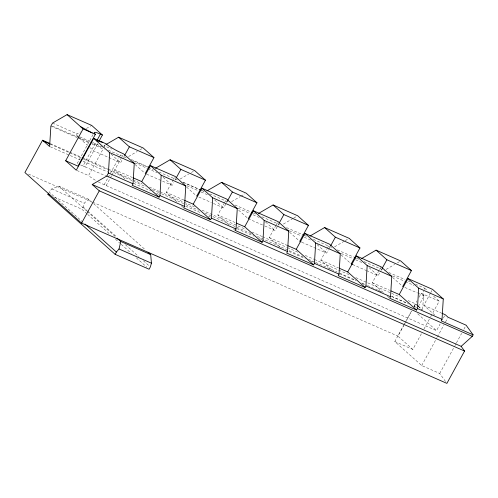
<?xml version="1.0" encoding="UTF-8"?>
<svg xmlns="http://www.w3.org/2000/svg" width="498" height="498" viewBox="0 0 498 498"><rect width="100%" height="100%" fill="white"/><g stroke="black" fill="none" stroke-linecap="round" stroke-linejoin="round"><path stroke-width="0.37" stroke-dasharray="2.49 1.87" d="M422.678 309.364L423.773 291.237M87.069 213.866L81.853 209.21L83.098 206.931L84.199 203.165L88.669 199.25L93.045 203.153M98.293 181.882A13.141 1.88 28.7 0 0 101.299 183.438L436.516 330.653L440.139 324.005M443.401 318.023L444.851 315.365M79.12 137.853L76.306 135.344L77.115 133.875L80.421 131.951M93.026 134.597L76.717 164.39A13.141 1.88 28.7 0 1 77.265 164.135M80.52 164.944A13.141 1.88 28.7 0 1 82.998 165.952L95.965 142.247M82.992 165.946L85.009 166.836L97.714 143.617M95.323 180.201A13.141 1.88 28.7 0 1 88.576 175.557L103.379 148.491M103.746 147.819L105.227 145.111M104.144 184.77L107.848 178.01M108.215 177.332L118.947 157.71M119.315 157.038L121.163 153.652M106.149 185.642L111.564 175.738M111.926 175.078L122.813 155.183M89.796 147.389L93.73 150.9L120.653 162.709L123.187 158.071M123.554 157.405L124.276 156.086M176.746 201.678L166.307 192.359L173.223 179.722M173.59 179.056L174.319 177.724M146.642 174.163L172.134 185.349L173.59 182.691M175.047 180.033L175.775 178.701M228.825 224.785L217.807 214.949L223.994 203.651M224.355 202.985L225.812 200.327M213.48 203.477L223.633 207.94L226.179 203.29M226.546 202.624L227.275 201.292M280.324 247.375L269.306 237.54L275.855 225.575M276.222 224.909L278.04 221.585M264.843 226.011L275.139 230.53L277.685 225.88M278.046 225.214L278.774 223.888M331.245 269.449L320.805 260.13L326.993 248.832M327.354 248.166L328.811 245.508M301.825 242.233L326.638 253.121L328.456 249.797M328.817 249.137L330.274 246.479M383.329 292.563L372.305 282.721L379.221 270.097M379.582 269.43L380.677 267.438M366.584 270.644L378.138 275.711L380.684 271.061M381.045 270.395L381.773 269.069M445.548 381.512L439.709 373.45L421.706 365.551L394.814 341.535L403.361 325.904M403.735 325.225L411.541 310.945M414.143 306.189L417.112 300.748M418.974 297.35L421.202 293.272L439.211 301.172L432.519 313.41M421.37 333.803L412.823 349.434L397.933 336.144L411.535 311.244M414.112 306.531L415.581 303.842L407.04 300.095M424.14 289.22L424.694 288.211L415.544 284.202M434.829 315.153L423.81 305.311L430.359 293.347M430.72 292.681L432.177 290.023M423.972 329.041L430.291 317.487M430.664 316.809L432.146 314.089M421.706 365.551L436.945 337.675M437.319 336.997L444.011 324.758M445.498 322.038L447.727 317.961M439.709 373.45L454.581 346.253M454.954 345.575L456.068 343.539M456.442 342.854L461.646 333.336M463.875 329.259L466.103 325.182M418.308 306.469L424.134 295.887L421.202 293.272M88.669 199.25L58.845 186.159L51.792 188.947L49.14 192.035L84.504 223.596M128.602 156.497L137.218 151.467M139.87 149.917L143.181 147.981M86.384 128.484L91.676 125.409M105.339 144.918L104.014 145.69L111.739 149.089M180.108 179.05L188.717 174.039M191.369 172.495L193.355 171.343M231.607 201.64L240.223 196.629M240.883 196.243L244.86 193.934M293.048 218.454L283.107 224.231L281.706 223.614M293.708 218.068L296.36 216.524M334.612 246.821L344.548 241.044M345.207 240.659L349.185 238.343M386.112 269.412L394.721 264.407M397.373 262.863L400.019 261.319M52.576 126.218L77.582 136.981M78.298 137.292L89.727 142.216M90.443 142.521L102.588 147.75M108.303 150.215L126.168 157.903M133.308 160.985L147.601 167.135M148.317 167.44L153.316 169.594M159.03 172.059L178.321 180.363M183.326 182.517L199.044 189.29M204.043 191.444L201.902 190.516L204.062 191.431M76.941 170.509L88.576 175.557M28.417 174.063L91.308 201.603M76.306 135.344L79.138 136.583M79.848 136.894L91.887 142.173M92.597 142.484L102.507 146.829M131.323 159.522L147.607 166.668M182.822 182.112L199.107 189.259M209.702 193.903L228.675 202.225M235.031 205.014L250.606 211.849M253.438 213.094L255.567 214.022M261.904 216.804L279.471 224.511M286.531 227.605L302.815 234.751M304.944 235.685L306.357 236.307M313.404 239.395L331.674 247.413M337.32 249.89L353.611 257.03M356.444 258.275L358.566 259.209M364.206 261.68L384.581 270.619M388.801 272.468L404.986 279.571M407.806 280.804L409.916 281.731M50.883 126.075L77.221 137.629M77.931 137.946L89.323 142.938M92.167 144.19L104.269 149.5M134.877 162.927L146.978 168.237M147.688 168.548L156.945 172.607M186.837 185.729L198.229 190.722M201.074 191.973L208.189 195.098M238.088 208.214L250.189 213.524M253.034 214.769L259.439 217.582M289.338 230.699L301.439 236.008M304.284 237.26L310.69 240.067M341.298 253.501L352.684 258.493M355.535 259.744L361.94 262.552M392.549 275.985L404.65 281.295M405.36 281.607L413.9 285.354M198.833 197.052L211.445 202.58M248.228 218.728L264.152 225.706M352.634 264.525L365.949 270.364M404.862 287.433L417.648 293.042M418.357 293.353L424.134 295.887M132.518 177.549L114.814 169.799L126.411 180.139M183.949 200.103L166.307 192.359M235.106 222.544L217.807 214.949M269.306 237.54L287.165 245.383M320.805 260.13L338.659 267.968M372.305 282.721L389.604 290.309M423.81 305.311L441.072 312.887M50.41 143.667L68.917 151.784M69.627 152.095L81.728 157.405M82.438 157.717L107.356 168.641M108.066 168.953L132.269 179.573M132.978 179.884L142.235 183.943M149.35 187.067L159.316 191.437M160.032 191.749L183.519 202.051M184.235 202.362L194.911 207.05M202.032 210.168L246.161 229.528M251.857 232.031L261.824 236.401M262.533 236.712L286.736 247.325M287.452 247.637L298.128 252.324M305.249 255.443L313.79 259.19M314.499 259.502L337.993 269.81M338.702 270.121L349.378 274.803M355.79 277.616L399.919 296.976M50.329 146.823L80.246 159.945M83.098 161.196L108.029 172.127M133.676 183.376L150.769 190.871M156.465 193.373L158.607 194.307M185.673 206.178L201.341 213.051M208.463 216.176L210.604 217.109M236.961 228.669L254.055 236.17M259.751 238.667L261.892 239.606M288.958 251.478L305.342 258.661M311.038 261.157L313.889 262.409M339.53 273.657L355.914 280.841M362.326 283.648L364.461 284.588M379.42 291.149L381.555 292.083M391.528 296.459L408.628 303.954M414.324 306.457L416.459 307.391L413.639 306.096M85.009 166.836L105.545 175.85M92.728 202.225L397.933 336.144M51.792 188.947L84.199 203.165M394.814 341.535L412.823 349.434M54.22 197.084L81.853 209.21M52.527 123.074L77.115 133.875M50.111 144.096L82.768 158.65M83.477 158.968L109.037 170.353M109.753 170.671L133.184 181.116M133.894 181.428L145.964 186.806M152.351 189.657L160.873 193.454M161.582 193.772L185.013 204.211M185.723 204.529L198.503 210.224M204.896 213.069L251.042 233.637M257.435 236.488L302.877 256.738M308.555 259.265L314.948 262.116M315.657 262.427L336.959 271.92M339.798 273.19L356.126 280.467M361.809 282.995L364.648 284.265M367.487 285.528L377.428 289.961M378.138 290.272L381.686 291.859M391.627 296.285L406.536 302.933M424.694 288.211L428.043 291.206M433.627 296.186L439.211 301.172M392.598 277.454L402.733 286.499M417.754 305.772L415.581 303.842L417.772 305.859M418.295 306.258L422.086 309.638M369.13 267.675L378.138 275.711M341.099 254.864L351.227 263.909M387.388 296.186L389.131 297.736M317.07 244.58L326.638 253.121M289.599 232.273L298.601 240.31M265.571 221.99L275.139 230.53M238.66 210.187L247.668 218.224M214.632 199.897L223.633 207.94M186.601 187.092L196.729 196.137M233.469 228.931L235.205 230.481M163.132 177.307L172.134 185.349M135.095 164.502L144.663 173.043M181.384 205.817L183.127 207.373M111.091 154.168L120.653 162.709M93.618 203.67L145.155 249.654M83.098 206.931L87.156 210.554M87.735 211.071L116.719 236.942M125.415 244.705L138.749 256.601M143.387 260.74L149.182 265.913M58.845 186.159L86.671 211.003M87.25 211.513L115.331 236.618M87.648 214.383L109.672 234.048M115.474 239.221L120.69 243.877M121.269 244.394L131.123 253.189M136.34 257.846L146.773 267.158M417.679 313.802L436.516 330.653M79.68 138.357L87.548 145.379M418.32 306.363L422.161 309.893"/><path stroke-width="0.75" d="M108.427 173.018L109.66 152.631L93.699 138.382L76.256 170.21L65.674 160.748L83.098 128.926L67.087 114.627L52.527 123.074L50.883 126.075L49.619 146.512L42.579 140.231L24.9 172.526L81.585 223.129L446.893 383.373L464.553 351.053L461.154 346.34L92.211 184.515L106.784 176.024L108.427 173.018L133.028 183.793L132.207 185.312L159.117 197.115L159.939 195.596L161.171 175.203L150.452 165.629L141.718 181.583L159.117 197.115M133.028 183.793L134.267 163.4L123.541 153.857L118.692 151.641A13.141 1.88 28.7 0 1 105.968 143.76L93.699 138.382M210.617 219.693L193.212 204.161L201.945 188.207L212.671 197.793L211.445 218.18L210.617 219.693L183.706 207.89L184.521 206.377L185.766 185.991L175.047 176.392L150.452 165.629M262.116 242.283L244.711 226.752L253.445 210.797L264.17 220.384L262.944 240.771L262.116 242.283L235.205 230.481L236.033 228.968L237.266 208.581L226.54 198.995L201.945 188.207M313.616 264.874L296.217 249.342L304.944 233.394L315.676 242.974L314.443 263.361L313.616 264.874L286.705 253.071L287.533 251.558L288.765 231.172L278.04 221.585L253.445 210.797M365.115 287.464L347.716 271.933L356.45 255.984L367.175 265.565L365.943 285.958L365.115 287.464L338.21 275.662L339.032 274.149L340.265 253.762L329.539 244.182L304.944 233.394M416.614 310.061L399.215 294.523L407.949 278.575L418.675 288.161L417.442 308.548L416.614 310.061L389.71 298.252L390.538 296.746L391.764 276.353L381.038 266.772L356.45 255.984M461.154 346.34L472.272 336.343L473.1 334.837L441.209 320.849L442.037 319.336L443.27 298.949L432.544 289.363L407.949 278.575M148.055 252.243L150.689 254.596L151.442 263.193L150.34 266.953L149.095 269.231L115.138 254.329L116.389 252.056L119.022 248.975L120.79 241.486L117.018 238.137M115.138 254.329L47.895 194.313L48.518 193.174M100.422 134.124A13.141 1.88 28.7 0 0 95.386 134.311L77.974 166.145L65.674 160.748M97.079 140.218L100.415 134.124L102.42 135.002L99.164 140.965M81.585 223.129L99.27 190.815L92.211 184.515M124.637 155.42L129.349 146.81L118.586 137.199L105.999 144.532M145.229 173.541L153.957 157.598L143.181 147.981L118.586 137.199M176.136 178.041L180.867 169.401L170.092 159.783L155.519 168.262M196.729 196.137L205.456 180.189L194.681 170.571L170.092 159.783M227.636 200.632L232.367 191.991L221.591 182.374L207.019 190.852M248.228 218.728L256.956 202.779L246.18 193.162L221.591 182.374M279.135 223.222L283.866 214.588L273.091 204.964L258.518 213.443M273.091 204.964L297.68 215.752L308.461 225.376L299.728 241.318L301.128 241.928M330.641 245.813L335.366 237.179L324.59 227.555L310.017 236.033M324.59 227.555L349.185 238.343L359.961 247.967L351.227 263.909L352.634 264.525M382.14 268.403L386.865 259.769L376.09 250.145L361.517 258.624M402.733 286.499L411.46 270.557L400.685 260.933L376.09 250.145M96.338 140.735L102.825 142.378M199.76 189.595L201.186 190.211L199.816 189.57M67.087 114.627L91.676 125.409L102.42 135.002M129.349 146.81L153.957 157.598M180.867 169.401L205.456 180.189M232.367 191.991L256.956 202.779M283.866 214.588L308.461 225.376M335.366 237.179L359.961 247.967M386.865 259.769L411.46 270.557M83.098 128.926L95.398 134.317M148.317 166.979L149.73 167.596M251.316 212.16L252.735 212.783M302.815 234.751L304.234 235.373M354.315 257.341L355.734 257.964M109.66 152.631L134.267 163.4M161.171 175.203L185.766 185.991M212.671 197.793L237.266 208.581M264.17 220.384L288.765 231.172M315.676 242.974L340.265 253.762M367.175 265.565L391.764 276.353M418.675 288.161L443.27 298.949M133.221 177.861L141.718 181.583M184.658 200.414L193.212 204.161M236.475 223.148L244.711 226.752M390.98 290.913L399.215 294.523M441.763 313.192L445.212 314.705L448.1 317.282L466.103 325.182L473.1 334.837M287.85 245.682L296.217 249.342M339.35 268.266L347.716 271.933M42.579 140.231L49.694 143.349M159.939 195.596L184.521 206.377M211.445 218.18L236.033 228.968M262.944 240.771L287.533 251.558M314.443 263.361L339.032 274.149M365.943 285.958L390.538 296.746M417.442 308.548L442.037 319.336M106.784 176.024L472.272 336.343M99.27 190.815L464.553 351.053M47.895 194.313L49.271 194.917M120.79 241.486L150.689 254.596M119.022 248.975L151.442 263.193M43.718 141.245L50.111 144.096M80.458 126.573L92.248 132.941M85.083 224.112L116.389 252.056"/></g></svg>
